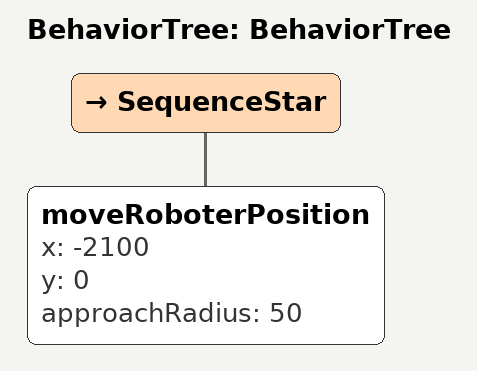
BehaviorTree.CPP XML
<root main_tree_to_execute="BehaviorTree">
  <BehaviorTree ID="BehaviorTree">
    <SequenceStar>
      <moveRoboterPosition x="-2100" y="0" approachRadius="50"/>
    </SequenceStar>
  </BehaviorTree>

</root>
